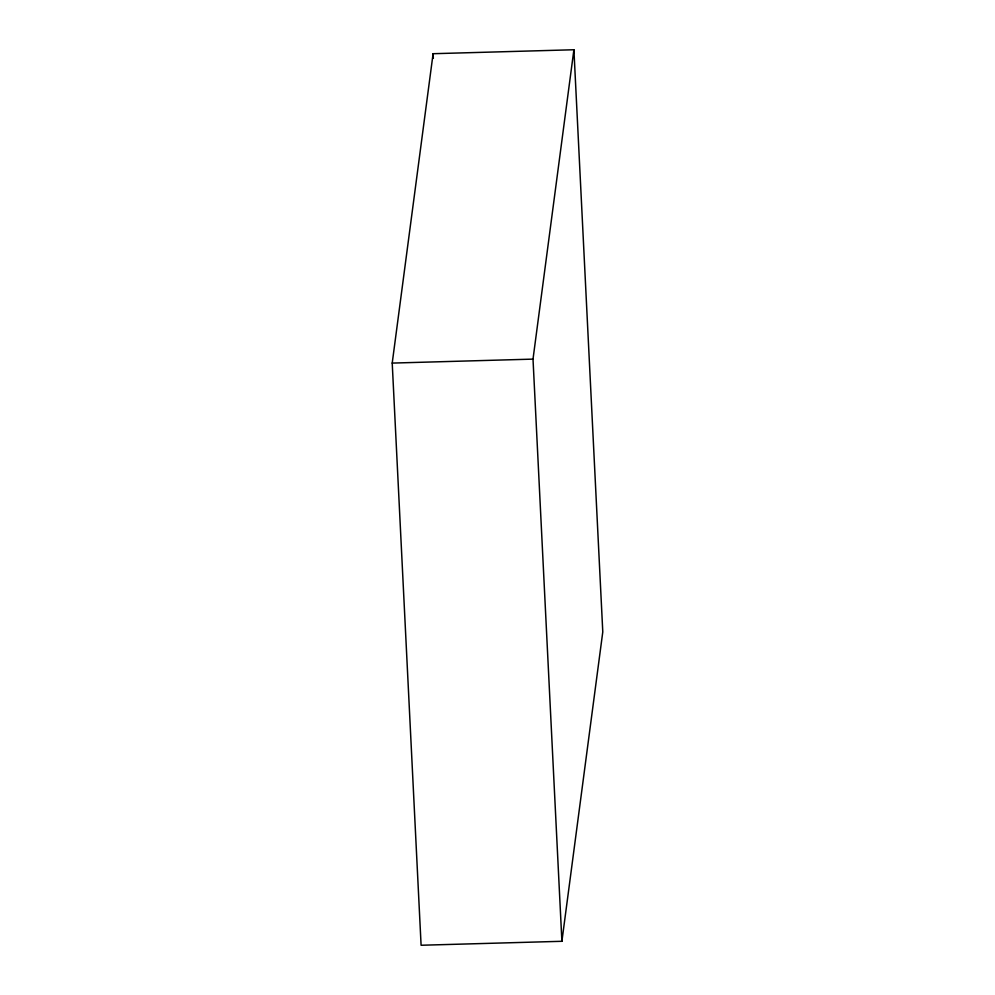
<?xml version="1.0" encoding="UTF-8"?>
<svg xmlns="http://www.w3.org/2000/svg" width="995" height="995" viewBox="0 0 995 995"><rect width="100%" height="100%" fill="white"/><g stroke="black" fill="none" stroke-linecap="round" stroke-linejoin="round"><path stroke-width="1.49" d="M392.217 363.088L433.099 53.705L573.904 49.75L602.783 631.912L561.901 941.295L421.096 945.25L392.217 363.088L533.009 359.12L573.904 49.75M533.009 359.12L561.901 941.295M433.099 53.705L433.335 58.369"/></g></svg>
